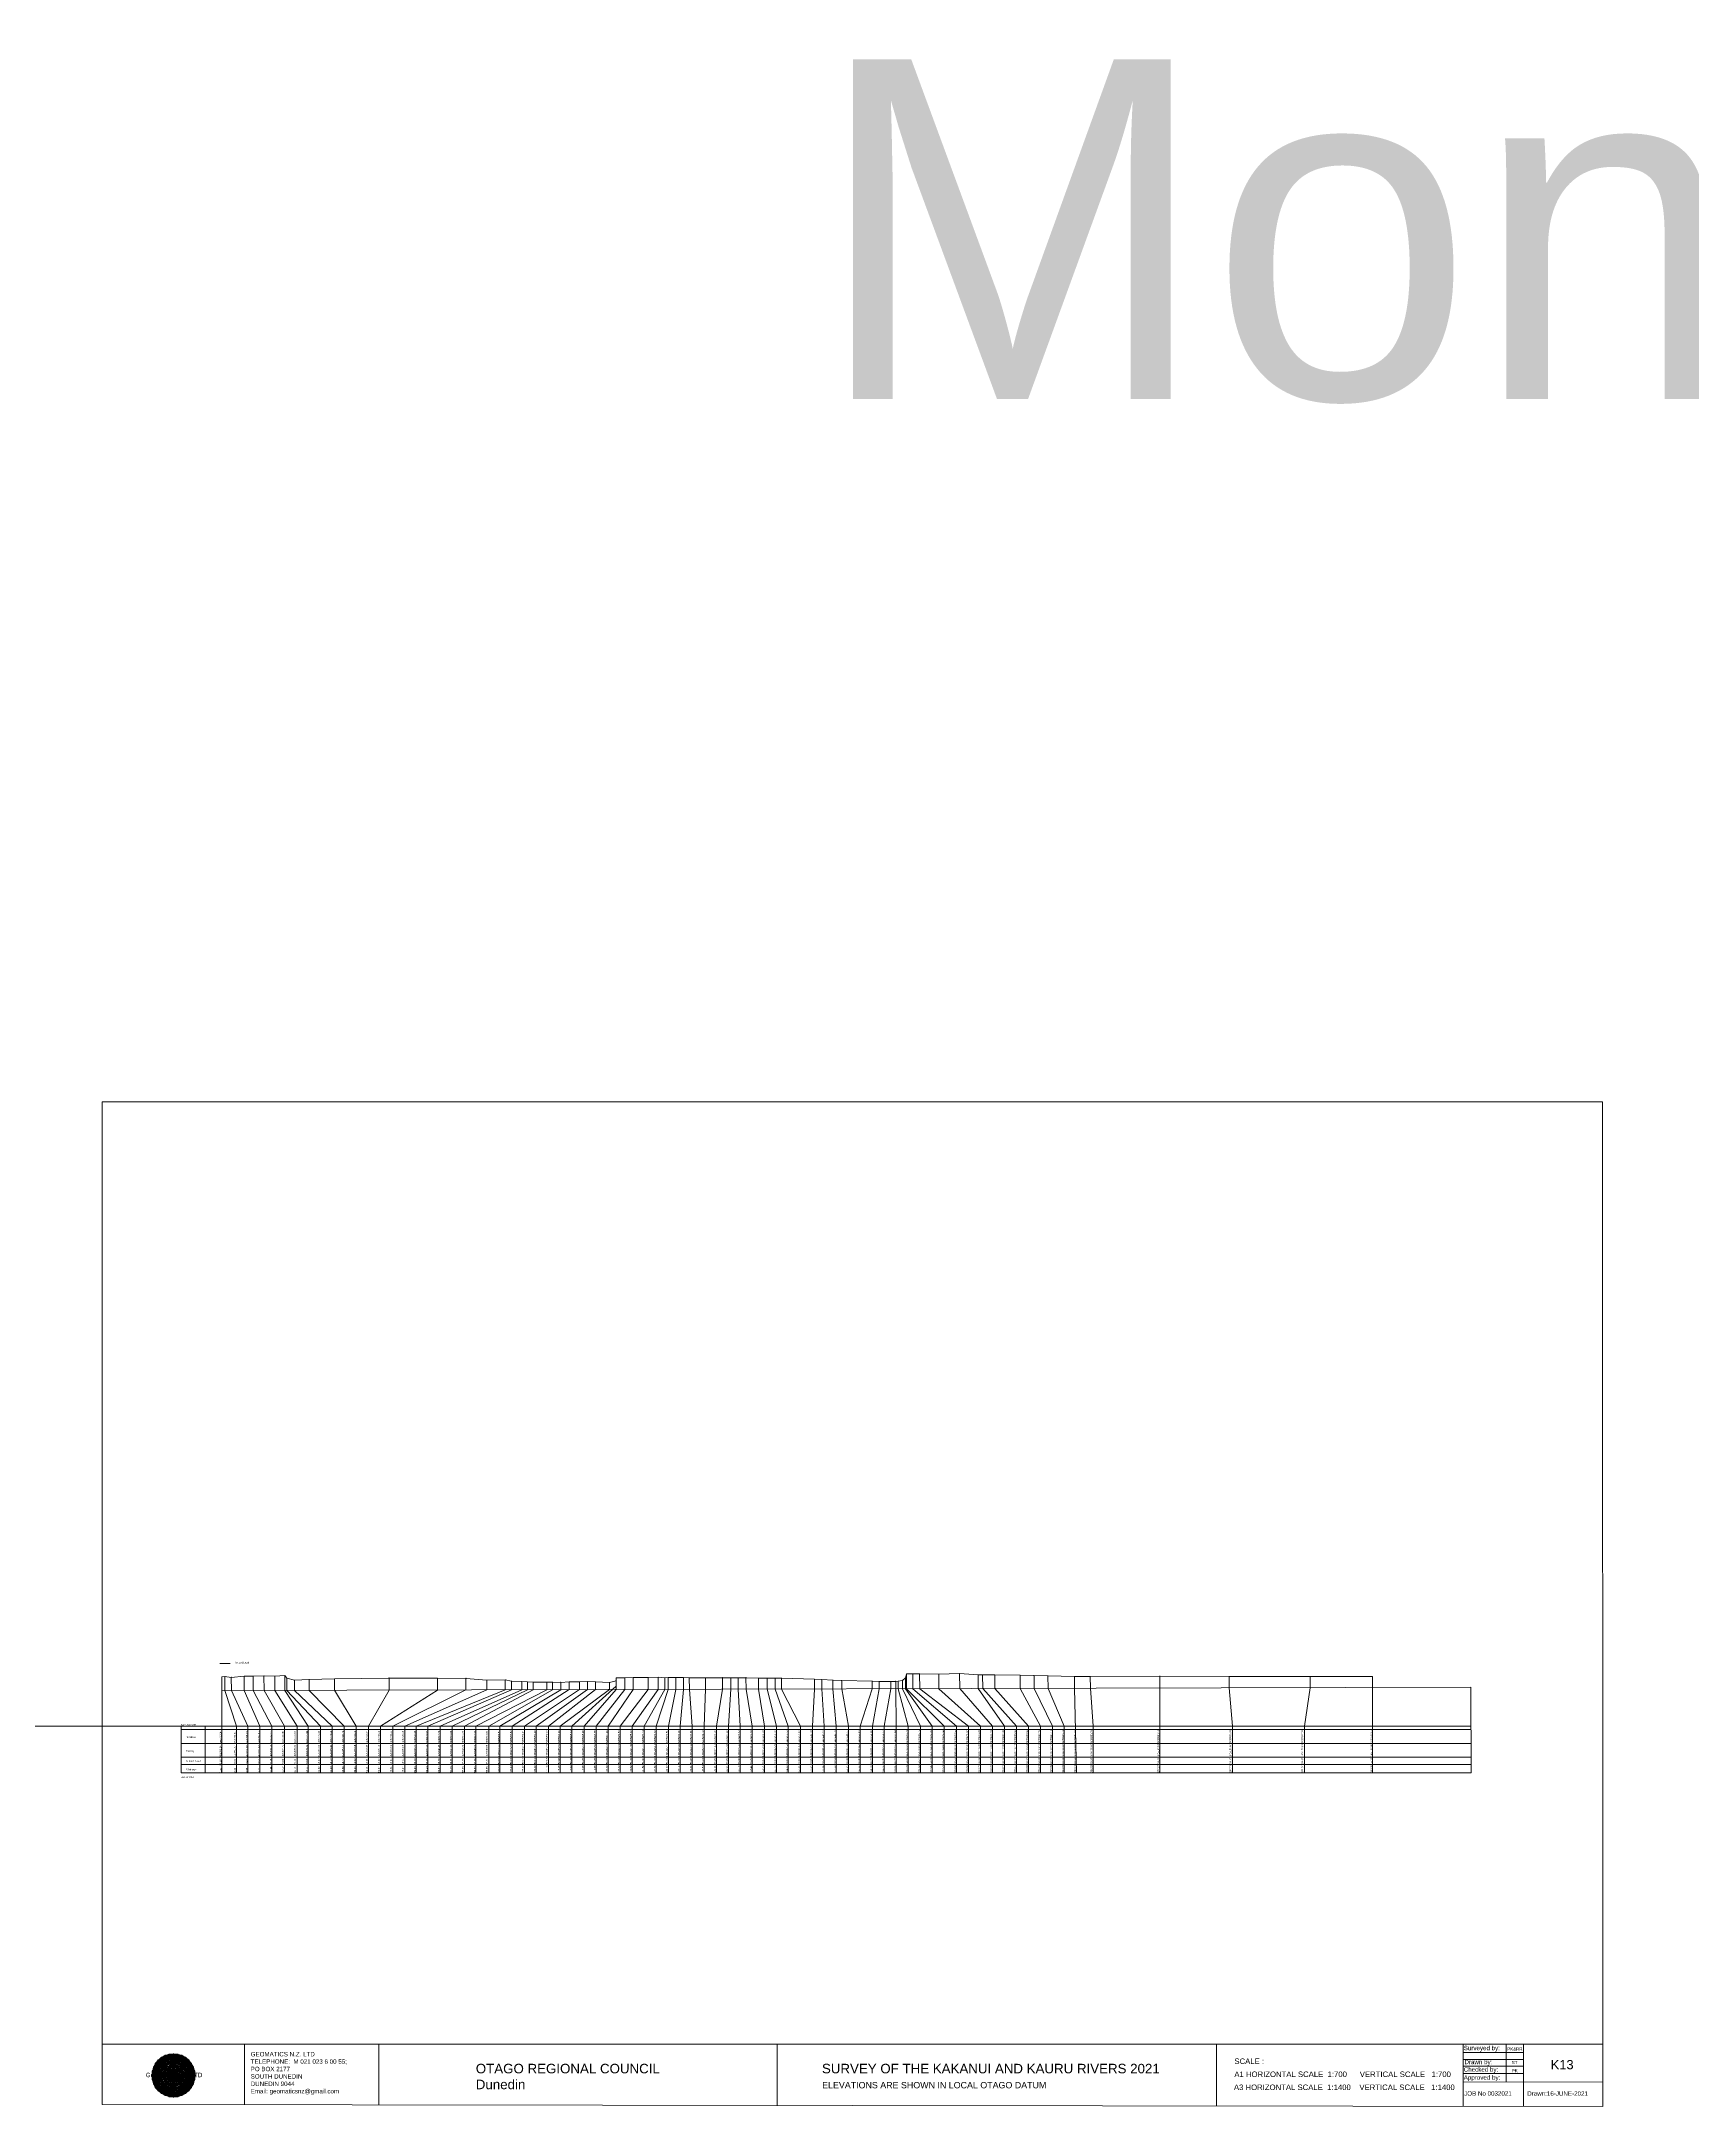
# Model space of a CAD drawing. Header units: millimetres. Extents: x -13804604 to 13046302109, y -19137686871 to 1424964600.
# Drawn here: x -3075475 to -2589401, y -66991 to 541027 of the extents above; entities that cross this region are included whole.
import ezdxf

# ---------------------------------------------------------------- set-up
doc = ezdxf.new("R2010")
doc.units = ezdxf.units.MM
doc.header["$PDMODE"] = 35
doc.header["$PDSIZE"] = 20
doc.layers.get('0').update_dxf_attribs({"lineweight": 0})
doc.layers.add('geo', color=7, linetype='Continuous', lineweight=0)
doc.styles.get("Standard").update_dxf_attribs({"font": 'arial.ttf'})

# ---------------------------------------------------------------- blocks, each defined once
blk = doc.blocks.new('Geomatics_Circle_SPT')
at = {"layer": 'geo', "color": 2, "linetype": 'Continuous', "lineweight": 0}
for p, q in [((0, 25.2), (-25.2, 0)), ((-24.7, 4.9), (-4.9, 24.7)), ((-24.7, -4.9), (4.9, 24.7)), ((-4.9, 24.7), (24.7, -4.9)), ((25.2, 0), (0, 25.2)), ((4.9, 24.7), (24.7, 4.9)), ((4.9, -24.7), (-24.7, 4.9)), ((-24.7, 0), (0, -24.7)), ((-9.7, 23.3), (-23.3, 9.6)), ((9.7, 23.3), (-23.3, -9.7)), ((-23.3, 9.7), (9.7, -23.3)), ((-21, 14), (-14, 21)), ((-21, -14), (14, 21)), ((14, -21), (-21, 14)), ((0, 0), (-17.8, 17.8)), ((0, 0), (-17.8, -17.8)), ((-14, 21), (21, -14)), ((21, 14), (-14, -21)), ((23.3, -9.7), (-9.7, 23.3)), ((-9.7, -23.3), (23.3, 9.7)), ((24.7, 4.9), (-4.9, -24.7)), ((0, 0), (17.8, 17.8)), ((0, 0), (17.8, -17.8)), ((0, -24.8), (25.2, 0)), ((23.3, 9.7), (9.7, 23.3)), ((14, 21), (21, 14)), ((17.8, 18.1), (17.8, 18.1)), ((-4.9, -24.7), (-24.7, -4.9)), ((-23.3, -9.7), (-9.7, -23.3)), ((-14, -21), (-21, -14)), ((-17.8, -17.8), (-17.8, -17.8)), ((24.7, -4.9), (4.9, -24.7)), ((9.7, -23.3), (23.3, -9.7)), ((21, -14), (14, -21)), ((18.1, -17.8), (18.1, -17.8)), ((4.9, -24.7), (4.9, -24.7))]:
    blk.add_line(p, q, dxfattribs=at)
at = {"layer": 'geo', "color": 1, "linetype": 'Continuous', "lineweight": 0}
for p, q in [((-4.9, 24.8), (-24.7, -4.9)), ((4.9, 24.7), (-24.7, 4.9)), ((-23.3, 9.7), (0, 25.2)), ((-23.3, -9.6), (0, 25.2)), ((4.9, 24.8), (-21, -14)), ((-4.9, 24.7), (-21, 14)), ((4.9, 24.7), (-14, 21)), ((-4.9, 24.7), (-14, -20.9)), ((-9.7, 23.3), (0, 25.2)), ((-9.7, -23.3), (0, 25.2)), ((0, 0), (-4.9, 24.7)), ((-4.9, 24.7), (-4.9, 24.7)), ((21, -14), (-4.9, 24.7)), ((24.8, 4.9), (-4.9, 24.7)), ((14, 21), (-4.9, 24.7)), ((-0.2, 25.1), (-0.2, 25.1)), ((0, 25.2), (9.7, -23.3)), ((0, 25.2), (23.3, -9.7)), ((0, 25.2), (23.3, 9.7)), ((0, 25.2), (9.7, 23.3)), ((0, 0), (4.9, 24.7)), ((21, 14), (4.9, 24.8)), ((14, -21), (4.9, 24.7)), ((24.7, -4.9), (4.9, 24.7)), ((4.9, 24.7), (4.9, 24.7)), ((-25.2, 0), (9.7, 23.3)), ((-25.2, 0), (-9.6, 23.3)), ((-25.2, 0), (23.3, 9.7)), ((-25.2, 0), (-23.3, 9.7)), ((-23.3, -9.7), (-25.2, 0)), ((-9.6, -23.3), (-25.2, 0)), ((9.7, -23.3), (-25.2, 0)), ((14, 21), (-24.7, -4.9)), ((-14, 21), (-24.7, 4.9)), ((21, 14), (-24.7, 4.9)), ((-21, 14), (-24.7, -4.9)), ((0, 0), (-24.7, 4.9)), ((-24.7, 4.9), (-21, -14)), ((-24.7, 4.9), (-4.9, -24.7)), ((-24.7, 4.9), (14, -21)), ((-24.7, 4.9), (-24.7, 4.9)), ((0, 0), (-24.7, -4.9)), ((-23.3, -9.6), (17.8, 17.8)), ((-23.3, 9.7), (-17.8, 17.9)), ((-23.3, -9.6), (-17.8, 17.9)), ((-23.3, 9.7), (17.8, 17.8)), ((-17.8, -17.8), (-23.3, 9.7)), ((0, -25.2), (-23.3, 9.7)), ((-23.3, 9.7), (17.8, -17.8)), ((-23.3, 9.7), (25.2, 0)), ((-23.3, 9.4), (-23.3, 9.4)), ((-23.3, -9.7), (25.2, 0)), ((14, 21), (-21, 14)), ((-14, 21), (-21, -14)), ((0, 0), (-21, 14)), ((-21, 14), (-14, -21)), ((-21, 14), (4.9, -24.7)), ((-21, 14), (-21, 14)), ((24.7, 4.9), (-21, 14)), ((0, 0), (-21, -14)), ((-17.9, 17.6), (-17.9, 17.6)), ((-17.8, 17.8), (9.7, 23.3)), ((-17.8, 17.8), (-9.6, 23.3)), ((-17.8, -17.8), (9.7, 23.3)), ((-17.8, -17.8), (-9.7, 23.3)), ((-9.7, -23.3), (-17.8, 17.8)), ((-17.8, 17.8), (9.7, -23.3)), ((-17.8, 17.8), (23.3, -9.6)), ((-17.8, 17.8), (23.3, 9.7)), ((-17.8, -17.8), (23.3, 9.7)), ((0, 0), (-14, 21)), ((-14, 21), (-4.9, -24.7)), ((-14, 21), (-14, 21)), ((24.7, -4.9), (-14, 21)), ((21, 14), (-14, 21)), ((-14, -21), (24.7, 4.9)), ((0, 0), (-14, -21)), ((-9.8, 23.1), (-9.8, 23.1)), ((-9.7, 23.3), (0, -25.2)), ((-9.6, 23.3), (17.8, -17.8)), ((-9.6, 23.3), (25.2, 0)), ((-9.6, 23.3), (17.8, 17.8)), ((-9.6, -23.3), (17.8, 17.9)), ((25.2, 0), (-9.6, -23.3)), ((-4.9, -24.7), (21, 14)), ((0, 0), (-4.9, -24.7)), ((0, -25.2), (9.7, 23.3)), ((0, 0), (14, 21)), ((0, 0), (21, 14)), ((23.3, 9.7), (0, -25.2)), ((0, 0), (24.8, 4.9)), ((0, 0), (4.9, -24.7)), ((0, 0), (14, -21)), ((0, 0), (21, -14)), ((0, 0), (24.8, -4.9)), ((4.9, -24.7), (14, 21)), ((4.9, -24.7), (24.7, 4.9)), ((9.4, 23.3), (9.4, 23.3)), ((9.7, 23.3), (17.8, -17.8)), ((9.7, 23.3), (25.2, 0)), ((9.7, 23.3), (17.8, 17.9)), ((17.8, 17.8), (9.7, -23.3)), ((25.2, 0), (9.7, -23.3)), ((21, -14), (14, 21)), ((24.7, 4.9), (14, 21)), ((14, 21), (14, 21)), ((14, -21), (21, 14)), ((17.6, 17.9), (17.6, 17.9)), ((17.8, 17.8), (23.3, -9.7)), ((17.8, 17.8), (23.3, 9.7)), ((23.3, 9.7), (17.8, -17.8)), ((24.7, -4.9), (21, 14)), ((21, 14), (21, 14)), ((21, -14), (24.7, 4.9)), ((23.1, 9.8), (23.1, 9.8)), ((23.3, 9.7), (25.2, 0)), ((25.2, 0), (23.3, -9.6)), ((24.7, 4.9), (24.7, 4.9)), ((25.1, 0.2), (25.1, 0.2)), ((-25.2, 0), (23.3, -9.7)), ((-25.1, -0.2), (-25.1, -0.2)), ((-24.7, -4.9), (-24.7, -4.9)), ((-24.7, -4.9), (-14, -21)), ((-24.7, -4.9), (4.9, -24.7)), ((-24.7, -4.9), (21, -14)), ((-17.8, -17.8), (-23.3, -9.7)), ((0, -25.2), (-23.3, -9.6)), ((17.8, -17.8), (-23.3, -9.6)), ((-23.1, -9.8), (-23.1, -9.8)), ((-21, -14), (24.7, -4.9)), ((-21, -14), (-21, -14)), ((-21, -14), (-4.9, -24.7)), ((-21, -14), (14, -21)), ((23.3, -9.7), (-17.8, -17.8)), ((-9.6, -23.3), (-17.8, -17.8)), ((9.7, -23.3), (-17.8, -17.8)), ((-17.6, -17.9), (-17.6, -17.9)), ((-14, -21), (21, -14)), ((-14, -21), (-14, -21)), ((-14, -21), (4.9, -24.7)), ((17.8, -17.8), (-9.7, -23.3)), ((0, -25.2), (-9.7, -23.3)), ((-9.4, -23.3), (-9.4, -23.3)), ((-4.9, -24.7), (24.7, -4.9)), ((-4.9, -24.7), (14, -21)), ((23.3, -9.6), (0, -25.2)), ((9.7, -23.3), (0, -25.2)), ((4.9, -24.7), (21, -14)), ((17.8, -17.8), (9.7, -23.3)), ((9.8, -23.1), (9.8, -23.1)), ((14, -21), (24.7, -4.9)), ((14, -21), (14, -21)), ((23.3, -9.6), (17.8, -17.8)), ((17.9, -17.6), (17.9, -17.6)), ((21, -14), (21, -14)), ((23.3, -9.4), (23.3, -9.4)), ((24.7, -4.9), (24.7, -4.9)), ((-4.9, -24.7), (-4.9, -24.7)), ((0.2, -25.1), (0.2, -25.1)), ((4.9, -24.7), (4.9, -24.7))]:
    blk.add_line(p, q, dxfattribs=at)
at = {"layer": 'geo', "color": 114, "linetype": 'Continuous', "lineweight": 0}
for p, q in [((-20.9, 14), (4.9, 24.7)), ((0, 25.2), (-17.8, 17.8)), ((-14, 21), (-4.9, 24.7)), ((-4.9, 24.7), (14, -21)), ((17.8, -17.8), (0, 25.2)), ((4.9, 24.7), (21, -14)), ((17.9, 17.8), (-25.2, 0)), ((-24.7, 4.9), (14, 21)), ((-24.7, -4.9), (21, 14)), ((-14, -21), (-24.7, 4.9)), ((9.7, 23.3), (-23.3, 9.7)), ((0, 0), (-23.3, 9.7)), ((-23.3, 9.7), (-9.7, -23.3)), ((0, 0), (-23.3, -9.7)), ((-4.9, -24.7), (-21, 14)), ((24.8, 4.9), (-20.9, -14)), ((-17.8, 17.8), (0, -25.2)), ((4.9, -24.7), (-14, 21)), ((0, 0), (-9.7, 23.3)), ((0, 0), (-9.7, -23.3)), ((0, 0), (9.7, 23.3)), ((0, 0), (23.3, 9.7)), ((0, 0), (9.7, -23.3)), ((0, 0), (23.3, -9.7)), ((23.3, -9.7), (9.7, 23.3)), ((14, 21), (24.7, -4.9)), ((25.2, 0), (17.8, 17.8)), ((21, 14), (24.7, 4.9)), ((-25.2, 0), (-17.8, -17.8)), ((-21, -14), (-24.7, -4.9)), ((-17.8, -17.8), (25.2, 0)), ((24.8, -4.9), (-14, -21)), ((-9.6, -23.3), (23.3, -9.7)), ((21, -14), (-4.9, -24.8)), ((0, -25.2), (17.9, -17.8)), ((14, -21), (4.9, -24.8))]:
    blk.add_line(p, q, dxfattribs=at)
at = {"layer": 'geo', "color": 250, "linetype": 'Continuous', "lineweight": 0}
for p, q in [((-4.9, 24.7), (4.9, 24.7)), ((-4.9, 24.7), (-4.9, -24.7)), ((0, 0), (0, 25.2)), ((4.9, 24.7), (4.9, -24.7)), ((0, 0), (-25.2, 0)), ((24.7, 4.9), (-24.7, 4.9)), ((-24.7, 4.9), (-24.7, -4.9)), ((-23.3, 9.7), (23.3, 9.7)), ((-23.3, 9.7), (-23.3, 9.7)), ((-23.3, -9.7), (-23.3, 9.7)), ((21, 14), (-21, 14)), ((-21, 14), (-21, -14)), ((-17.8, 17.8), (17.8, 17.8)), ((-17.8, -17.8), (-17.8, 17.8)), ((-14, 21), (-14, 21)), ((14, 21), (-14, 21)), ((-14, 20.9), (-14, -21)), ((-9.7, 23.3), (9.7, 23.3)), ((-9.7, -23.3), (-9.7, 23.3)), ((0, 0), (0, -25.2)), ((0, 0), (25.2, 0)), ((9.7, -23.3), (9.7, 23.3)), ((14, 21), (14, -21)), ((17.8, -17.8), (17.8, 17.8)), ((21, 14), (21, 14)), ((21, -14), (21, 14)), ((23.3, 9.7), (23.3, -9.7)), ((24.7, 4.9), (24.7, 4.9)), ((24.7, -4.9), (24.7, 4.9)), ((-24.7, -4.9), (24.7, -4.9)), ((23.3, -9.7), (-23.3, -9.7)), ((-21, -14), (21, -14)), ((17.8, -17.8), (-17.8, -17.8)), ((-14, -21), (14, -21)), ((9.7, -23.3), (-9.7, -23.3)), ((-4.9, -24.7), (4.9, -24.7))]:
    blk.add_line(p, q, dxfattribs=at)
blk = doc.blocks.new('GeomaticsNZ TITLE BLOCK')
at = {"color": 7, "linetype": 'Continuous', "lineweight": 0}
for p, q in [((0, 94.9), (0, 1579.2)), ((0, 1579.2), (2363.4, 1579.2)), ((2363.4, 1579.2), (2364, 94.9)), ((2364, 94.9), (0, 94.9)), ((0, 94.9), (0, 0)), ((15.9, 94.9), (2364, 94.9)), ((224.3, 95.2), (224.3, -0.3)), ((2364, 94.9), (382.6, 94.9)), ((435.8, 95.2), (435.8, -0.7)), ((1063.4, 94.9), (1063.4, -2.4)), ((1755.4, 94.9), (1755.4, -2.6)), ((2143.9, 94.9), (2143.7, -3)), ((2143.9, 81.9), (2238.6, 81.7)), ((2143.9, 71), (2238.6, 71)), ((2211.5, 94.9), (2211.5, 36.1)), ((2238.6, 94.8), (2238.6, -3.2)), ((2364, -3.5), (2364, 94.9)), ((2143.6, 60.4), (2238.6, 60.4)), ((2143.8, 48.6), (2238.6, 48.6)), ((2143.8, 35.4), (2364, 35.3)), ((0, 0), (2364, -3.5))]:
    blk.add_line(p, q, dxfattribs=at)
at = {"color": 7, "linetype": 'Continuous', "lineweight": 0, "xscale": 1.36, "yscale": 1.36, "zscale": 1.36}
blk.add_blockref('Geomatics_Circle_SPT', (112.4, 45.7), dxfattribs=at)
at = {"color": 7, "linetype": 'Continuous', "lineweight": 0}
for s, p in [('PK&RR', (2213.2, 84.8)), ('ST', (2220.3, 63.6)), ('PK', (2220.4, 50.6))]:
    blk.add_text(s, height=5, dxfattribs=at).set_placement(p)
at = {"color": 7, "linetype": 'Continuous', "lineweight": 0, "attachment_point": 1}
for s, width, heights, insert, char_height in [('{\\C256;GEOMATICS N.Z. LTD                   \\PTELEPHONE:  M 021 023 6 00 55;\\PPO BOX 2177\\PSOUTH DUNEDIN\\PDUNEDIN 9044\\PEmail: geomaticsnz@gmail.com}', 3535.727, [94.7], (234, 82.7), 7), ('{\\C256;Surveyed by:}', 3535.727, [0], (2144.7, 92.4), 7), ('{\\C256;Drawn by:}', 3535.727, [0], (2145.8, 70.4), 7), ('{\\C256;Geomatics N.Z. LTD                   }', 125.079, [15.8], (68.8, 49.9), 7), ('{\\C256;OTAGO REGIONAL COUNCIL\\PDunedin}', 3535.727, [0], (588.6, 64), 15), ('{\\C256;SURVEY OF THE KAKANUI AND KAURU RIVERS 2021}', 3535.727, [0], (1133.8, 64), 15), ('{\\C256;ELEVATIONS ARE SHOWN IN LOCAL OTAGO DATUM}', 3535.727, [0], (1134.1, 35.4), 10), ('{\\C256;Approved by:}', 3535.727, [0], (2144.7, 45.9), 7), ('{\\C256;Checked by:}', 3535.727, [0], (2144.7, 58.6), 7), ('{\\C256;JOB No 0032021}', 3535.727, [0], (2145.3, 20.8), 7), ('{\\C256;Drawn:16-JUNE-2021}', 3535.727, [0], (2244.7, 20.7), 7)]:
    blk.add_mtext_dynamic_manual_height_columns(s, width=width, gutter_width=159, heights=heights, dxfattribs=dict(at, insert=insert, char_height=char_height))

msp = doc.modelspace()

# ---------------------------------------------------------------- linework, layer by layer
at = {"color": 1, "linetype": 'Continuous', "lineweight": 0}
msp.add_line((-3022913.771, 63495.095), (-3019841.599, 63495.095), dxfattribs=at)
at = {"color": 7, "linetype": 'Continuous', "lineweight": 0}
for p, q in [((-3022332.111, 59575), (-3022332.111, 31248.305)), ((-3022332.111, 55505.696), (-2654695.979, 56484.428)), ((-3021424.061, 59605), (-3021417.068, 55508.132)), ((-3021417.068, 55508.132), (-3017993.189, 45000)), ((-3019544.651, 59395), (-3019538.025, 55513.134)), ((-3019538.025, 55513.134), (-3014728.324, 45000)), ((-3015761.089, 59715), (-3015753.934, 55523.208)), ((-3015753.934, 55523.208), (-3011141.258, 45000)), ((-3013089.176, 59776), (-3013081.929, 55530.322)), ((-3013081.929, 55530.322), (-3007583.572, 45000)), ((-3009935.512, 59826), (-3009928.194, 55538.718)), ((-3009928.194, 55538.718), (-3003849.478, 45000)), ((-3006738.965, 59716), (-3006731.85, 55547.227)), ((-3006731.85, 55547.227), (-3000174.208, 45000)), ((-3003760.874, 59956), (-3003753.362, 55555.157)), ((-3003753.362, 55555.157), (-2996960.238, 45000)), ((-3003208.774, 59156), (-3003202.63, 55556.623)), ((-3003202.63, 55556.623), (-2993285.488, 45000)), ((-3000990.872, 58576), (-3000985.728, 55562.525)), ((-3000985.728, 55562.525), (-2989839.578, 45000)), ((-2996676.146, 58756), (-2996670.715, 55574.012)), ((-2989184.72, 58977), (-2989178.946, 55593.957)), ((-2989178.946, 55593.957), (-2982817.198, 45000)), ((-2973120.745, 55636.708), (-2979136.338, 45000)), ((-2958853.586, 55674.69), (-2975638.191, 45000)), ((-2973126.839, 59207), (-2973120.745, 55636.708)), ((-2950484.553, 55696.971), (-2971983.439, 45000)), ((-2944361.812, 55713.271), (-2968511.4, 45000)), ((-2938900.082, 55727.811), (-2965141.626, 45000)), ((-2937041.797, 55732.758), (-2961674.614, 45000)), ((-2958859.463, 59118), (-2958853.586, 55674.69)), ((-2934009.045, 55740.832), (-2958106.809, 45000)), ((-2932335.692, 55745.287), (-2954514.37, 45000)), ((-2950490.376, 59108), (-2950484.553, 55696.971)), ((-2926713.54, 55760.255), (-2947597.938, 45000)), ((-2944366.755, 58609), (-2944361.812, 55713.271)), ((-2924968.138, 55764.901), (-2943756.704, 45000)), ((-2922589.178, 55771.235), (-2940473.812, 45000)), ((-2938905.137, 58689), (-2938900.082, 55727.811)), ((-2937046.144, 58279), (-2937041.797, 55732.758)), ((-2920093.823, 55777.878), (-2936879.488, 45000)), ((-2934013.241, 58199), (-2934009.045, 55740.832)), ((-2917050.923, 55785.979), (-2933284.666, 45000)), ((-2932339.727, 58109), (-2932335.692, 55745.287)), ((-2930684.709, 57979), (-2930680.904, 55749.693)), ((-2914746.114, 55792.115), (-2929810.308, 45000)), ((-2926717.329, 57980), (-2926713.54, 55760.255)), ((-2912344.073, 55798.509), (-2926225.929, 45000)), ((-2924971.851, 57940), (-2924968.138, 55764.901)), ((-2908277.511, 55809.336), (-2922738.875, 45000)), ((-2922592.846, 57920), (-2922589.178, 55771.235)), ((-2920097.684, 58040), (-2920093.823, 55777.878)), ((-2917054.907, 58120), (-2917050.923, 55785.979)), ((-2906274.556, 55814.668), (-2915663.65, 45000)), ((-2914750.173, 58170), (-2914746.114, 55792.115)), ((-2912348.053, 58130), (-2912344.073, 55798.509)), ((-2903680.261, 55821.574), (-2912125.962, 45000)), ((-2908654.66, 45000), (-2901229.403, 55828.099)), ((-2908281.011, 57860), (-2908277.511, 55809.336)), ((-2906309.908, 58421), (-2906306.986, 56709.025)), ((-2906280.421, 59251), (-2906274.556, 55814.668)), ((-2905088.263, 45000), (-2896806.037, 55839.875)), ((-2903686.114, 59251), (-2903680.261, 55821.574)), ((-2901540.934, 45000), (-2893911.849, 55847.58)), ((-2901235.382, 59331), (-2901229.403, 55828.099)), ((-2898041.01, 45000), (-2891936.335, 55852.84)), ((-2896812.013, 59341), (-2896806.037, 55839.875)), ((-2894475.719, 45000), (-2890930.738, 55855.517)), ((-2893917.931, 59411), (-2893911.849, 55847.58)), ((-2891942.221, 59301), (-2891936.335, 55852.84)), ((-2890936.67, 59331), (-2890930.738, 55855.517)), ((-2890871.016, 45000), (-2888702.348, 55861.449)), ((-2888708.287, 59341), (-2888702.348, 55861.449)), ((-2887390.636, 45000), (-2886432.784, 55867.491)), ((-2886438.662, 59311), (-2886432.784, 55867.491)), ((-2884737.785, 59262), (-2884731.998, 55872.019)), ((-2883863.91, 45000), (-2884731.998, 55872.019)), ((-2879991.492, 59242), (-2879985.761, 55884.655)), ((-2876738.658, 45000), (-2874926.871, 55898.123)), ((-2874932.664, 59292), (-2874926.871, 55898.123)), ((-2873205.476, 45000), (-2872535.918, 55904.488)), ((-2872541.7, 59292), (-2872535.918, 55904.488)), ((-2870388.399, 59302), (-2870382.61, 55910.221)), ((-2869786.173, 45000), (-2870382.61, 55910.221)), ((-2868057.311, 59292), (-2868051.549, 55916.426)), ((-2866262.633, 45000), (-2868051.549, 55916.426)), ((-2864384.972, 59142), (-2864379.483, 55926.202)), ((-2862655.699, 45000), (-2864379.483, 55926.202)), ((-2861809.446, 59133), (-2861803.984, 55933.059)), ((-2859101.934, 45000), (-2861803.984, 55933.059)), ((-2859468.13, 59133), (-2859462.678, 55939.292)), ((-2855608.554, 45000), (-2859462.678, 55939.292)), ((-2857632.715, 59193), (-2857627.169, 55944.178)), ((-2851970.269, 45000), (-2857627.169, 55944.178)), ((-2848525.182, 45000), (-2847879.8, 55970.128)), ((-2847884.721, 58853), (-2847879.8, 55970.128)), ((-2845730.48, 58733), (-2845725.774, 55975.863)), ((-2842459.461, 58534), (-2842455.11, 55984.57)), ((-2841474.939, 45000), (-2842455.11, 55984.57)), ((-2839880.268, 58434), (-2839876.099, 55991.436)), ((-2837904.144, 45000), (-2839876.099, 55991.436)), ((-2834432.755, 45000), (-2830874.481, 56015.4)), ((-2830878.387, 58304), (-2830874.481, 56015.4)), ((-2830849.329, 45000), (-2828827.524, 56020.85)), ((-2828831.285, 58224), (-2828827.524, 56020.85)), ((-2827392.392, 45000), (-2825374.965, 56030.041)), ((-2825378.676, 58204), (-2825374.965, 56030.041)), ((-2823987.883, 58224), (-2823984.144, 56033.744)), ((-2823808.966, 45000), (-2823984.144, 56033.744)), ((-2823239.808, 58284), (-2823235.971, 56035.736)), ((-2820288.784, 45000), (-2823235.971, 56035.736)), ((-2821944.479, 58474), (-2821940.323, 56039.185)), ((-2821940.323, 56039.185), (-2816705.358, 45000)), ((-2821086.405, 59215), (-2821080.988, 56041.473)), ((-2821080.988, 56041.473), (-2813228.097, 45000)), ((-2820837.107, 60425), (-2820829.625, 56042.142)), ((-2820829.625, 56042.142), (-2809696.237, 45000)), ((-2818918.219, 60435), (-2818910.73, 56047.251)), ((-2816940.524, 60415), (-2816933.077, 56052.515)), ((-2816933.077, 56052.515), (-2802567.431, 45000)), ((-2811266.446, 60375), (-2811259.094, 56067.621)), ((-2811259.094, 56067.621), (-2799068.136, 45000)), ((-2805163.911, 60495), (-2805156.381, 56083.868)), ((-2805156.381, 56083.868), (-2795516.17, 45000)), ((-2799762.388, 60156), (-2799755.462, 56098.246)), ((-2799755.462, 56098.246), (-2791973.433, 45000)), ((-2798397.459, 60166), (-2798390.522, 56101.88)), ((-2798390.522, 56101.88), (-2788388.252, 45000)), ((-2794853.681, 60116), (-2794846.846, 56111.314)), ((-2794846.846, 56111.314), (-2784909.15, 45000)), ((-2787357.889, 60046), (-2787351.207, 56131.269)), ((-2787351.207, 56131.269), (-2781345.18, 45000)), ((-2783279.197, 59906), (-2783272.773, 56142.127)), ((-2783272.773, 56142.127), (-2777847.488, 45000)), ((-2779162.837, 59846), (-2779156.534, 56153.085)), ((-2779156.534, 56153.085), (-2774374.886, 45000)), ((-2771403.324, 59657), (-2771397.379, 56173.742)), ((-2771397.379, 56173.742), (-2770774.167, 31248.305)), ((-2766703.23, 59647), (-2766697.323, 56186.255)), ((-2765897.304, 45000), (-2766697.323, 56186.255)), ((-2746259.193, 59798), (-2746253.121, 56240.682)), ((-2746253.121, 56240.682), (-2746253.121, 31248.305)), ((-2725804.308, 59669), (-2725798.549, 56295.137)), ((-2724844.13, 45000), (-2725798.549, 56295.137)), ((-2703647.424, 45000), (-2701989.645, 56358.521)), ((-2701995.297, 59670), (-2701989.645, 56358.521)), ((-2683618.19, 59611), (-2683612.722, 56407.445)), ((-2683612.722, 56407.445), (-2683612.722, 31248.305)), ((-2654695.979, 56484.428), (-2654631.268, 31248.305)), ((-3880525.565, 45000), (-2654666.53, 45000)), ((-3034301.46, 45000), (-3034301.46, 31248.305)), ((-3034301.46, 44076.552), (-2654664.162, 44076.552)), ((-3027288.311, 45000), (-3027288.311, 31248.305)), ((-3017993.189, 31248.305), (-3017993.189, 45000)), ((-3014728.324, 31248.305), (-3014728.324, 45000)), ((-3011141.258, 31248.305), (-3011141.258, 45000)), ((-3007583.572, 31248.305), (-3007583.572, 45000)), ((-3003849.478, 31248.305), (-3003849.478, 45000)), ((-3000174.208, 31248.305), (-3000174.208, 45000)), ((-2996960.238, 31248.305), (-2996960.238, 45000)), ((-2993285.488, 31248.305), (-2993285.488, 45000)), ((-2989839.578, 31248.305), (-2989839.578, 45000)), ((-2982817.198, 31248.305), (-2982817.198, 45000)), ((-2979136.338, 31248.305), (-2979136.338, 45000)), ((-2975638.191, 31248.305), (-2975638.191, 45000)), ((-2971983.439, 31248.305), (-2971983.439, 45000)), ((-2968511.4, 31248.305), (-2968511.4, 45000)), ((-2965141.626, 31248.305), (-2965141.626, 45000)), ((-2961674.614, 31248.305), (-2961674.614, 45000)), ((-2958106.809, 31248.305), (-2958106.809, 45000)), ((-2954514.37, 31248.305), (-2954514.37, 45000)), ((-2947597.938, 31248.305), (-2947597.938, 45000)), ((-2943756.704, 31248.305), (-2943756.704, 45000)), ((-2940473.812, 31248.305), (-2940473.812, 45000)), ((-2936879.488, 31248.305), (-2936879.488, 45000)), ((-2933284.666, 31248.305), (-2933284.666, 45000)), ((-2929810.308, 31248.305), (-2929810.308, 45000)), ((-2926225.929, 31248.305), (-2926225.929, 45000)), ((-2922738.875, 31248.305), (-2922738.875, 45000)), ((-2919280.226, 31248.305), (-2919280.226, 45000)), ((-2915663.65, 31248.305), (-2915663.65, 45000)), ((-2912125.962, 31248.305), (-2912125.962, 45000)), ((-2908654.66, 31248.305), (-2908654.66, 45000)), ((-2905088.263, 31248.305), (-2905088.263, 45000)), ((-2901540.934, 31248.305), (-2901540.934, 45000)), ((-2898041.01, 31248.305), (-2898041.01, 45000)), ((-2894475.719, 31248.305), (-2894475.719, 45000)), ((-2890871.016, 31248.305), (-2890871.016, 45000)), ((-2887390.636, 31248.305), (-2887390.636, 45000)), ((-2883863.91, 31248.305), (-2883863.91, 45000)), ((-2880353.219, 31248.305), (-2880353.219, 45000)), ((-2876738.658, 31248.305), (-2876738.658, 45000)), ((-2873205.476, 31248.305), (-2873205.476, 45000)), ((-2869786.173, 31248.305), (-2869786.173, 45000)), ((-2866262.633, 31248.305), (-2866262.633, 45000)), ((-2862655.699, 31248.305), (-2862655.699, 45000)), ((-2859101.934, 31248.305), (-2859101.934, 45000)), ((-2855608.554, 31248.305), (-2855608.554, 45000)), ((-2851970.269, 31248.305), (-2851970.269, 45000)), ((-2848525.182, 31248.305), (-2848525.182, 45000)), ((-2845013.429, 31248.305), (-2845013.429, 45000)), ((-2841474.939, 31248.305), (-2841474.939, 45000)), ((-2837904.144, 31248.305), (-2837904.144, 45000)), ((-2834432.755, 31248.305), (-2834432.755, 45000)), ((-2830849.329, 31248.305), (-2830849.329, 45000)), ((-2827392.392, 31248.305), (-2827392.392, 45000)), ((-2823808.966, 31248.305), (-2823808.966, 45000)), ((-2820288.784, 31248.305), (-2820288.784, 45000)), ((-2820288.784, 45000), (-2820288.784, 45000)), ((-2816705.358, 31248.305), (-2816705.358, 45000)), ((-2813228.097, 31248.305), (-2813228.097, 45000)), ((-2809696.237, 31248.305), (-2809696.237, 45000)), ((-2806066.727, 31248.305), (-2806066.727, 45000)), ((-2802567.431, 31248.305), (-2802567.431, 45000)), ((-2799068.136, 31248.305), (-2799068.136, 45000)), ((-2795516.17, 31248.305), (-2795516.17, 45000)), ((-2791973.433, 31248.305), (-2791973.433, 45000)), ((-2788388.252, 31248.305), (-2788388.252, 45000)), ((-2784909.15, 31248.305), (-2784909.15, 45000)), ((-2781345.18, 31248.305), (-2781345.18, 45000)), ((-2777847.488, 31248.305), (-2777847.488, 45000)), ((-2774374.886, 31248.305), (-2774374.886, 45000)), ((-2765897.304, 31248.305), (-2765897.304, 45000)), ((-2724844.13, 31248.305), (-2724844.13, 45173.66)), ((-2703647.424, 31248.305), (-2703647.424, 45173.66)), ((-3034301.46, 39973.87), (-2654653.642, 39973.87)), ((-3034301.46, 35906.671), (-2654643.213, 35906.671)), ((-3034301.46, 33759.229), (-2654637.706, 33759.229)), ((-3034301.46, 31248.305), (-2654631.268, 31248.305)), ((-3031120.296, 29878.784), (-3031120.296, 29878.784))]:
    msp.add_line(p, q, dxfattribs=at)
at = {"color": 1}
msp.add_lwpolyline([(-3022332.111, 59575), (-3021424.061, 59605), (-3019544.651, 59395), (-3015761.089, 59715), (-3013089.176, 59776), (-3009935.512, 59826), (-3006738.965, 59716), (-3003760.874, 59956), (-3003208.774, 59156), (-3000990.872, 58576), (-2996676.146, 58756), (-2989184.72, 58977), (-2973126.839, 59207), (-2958859.463, 59118), (-2950490.376, 59108), (-2944366.755, 58609), (-2938905.137, 58689), (-2937046.144, 58279), (-2934013.241, 58199), (-2932339.727, 58109), (-2930684.709, 57979), (-2926717.329, 57980), (-2924971.851, 57940), (-2922592.846, 57920), (-2920097.684, 58040), (-2917054.907, 58120), (-2914750.173, 58170), (-2912348.053, 58130), (-2908281.011, 57860), (-2906309.908, 58421), (-2906280.421, 59251), (-2903686.114, 59251), (-2901235.382, 59331), (-2896812.013, 59341), (-2893917.931, 59411), (-2891942.221, 59301), (-2890936.67, 59331), (-2888708.287, 59341), (-2886438.662, 59311), (-2884737.785, 59262), (-2879991.492, 59242), (-2874932.664, 59292), (-2872541.7, 59292), (-2870388.399, 59302), (-2868057.311, 59292), (-2864384.972, 59142), (-2861809.446, 59133), (-2859468.13, 59133), (-2857632.715, 59193), (-2847884.721, 58853), (-2845730.48, 58733), (-2842459.461, 58534), (-2839880.268, 58434), (-2830878.387, 58304), (-2828831.285, 58224), (-2825378.676, 58204), (-2823987.883, 58224), (-2823239.808, 58284), (-2821944.479, 58474), (-2821086.405, 59215), (-2820837.107, 60425), (-2818918.219, 60435), (-2816940.524, 60415), (-2811266.446, 60375), (-2805163.911, 60495), (-2799762.388, 60156), (-2798397.459, 60166), (-2794853.681, 60116), (-2787357.889, 60046), (-2783279.197, 59906), (-2779162.837, 59846), (-2771403.324, 59657), (-2766703.23, 59647), (-2746259.193, 59798), (-2725804.308, 59669), (-2701995.297, 59670), (-2683618.19, 59611)], dxfattribs=at)
at = {"color": 7, "linetype": 'Continuous', "lineweight": 0}
for points in [[(-2986343.229, 31248.305), (-2986343.229, 45000), (-2996670.715, 55574.012)], [(-2930680.904, 55749.693), (-2950913.589, 45000), (-2950913.589, 31248.305)], [(-2906307.163, 56812.628), (-2919280.226, 45000)], [(-2879985.761, 55884.655), (-2880353.219, 45000)], [(-2845725.774, 55975.863), (-2845013.429, 45000)], [(-2818910.73, 56047.251), (-2806066.727, 45000)]]:
    msp.add_lwpolyline(points, dxfattribs=at)
at = {"linetype": 'Continuous', "lineweight": 0}
for p in [(-3022332.111, 59575), (-3021424.061, 59605), (-3019544.651, 59395), (-3015761.089, 59715), (-3013089.176, 59776), (-3009935.512, 59826), (-3006738.965, 59716), (-3003760.874, 59956), (-3003208.774, 59156), (-3000990.872, 58576), (-2996676.146, 58756), (-2989184.72, 58977), (-2973126.839, 59207), (-2958859.463, 59118), (-2950490.376, 59108), (-2944366.755, 58609), (-2938905.137, 58689), (-2937046.144, 58279), (-2934013.241, 58199), (-2932339.727, 58109), (-2930684.709, 57979), (-2926717.329, 57980), (-2924971.851, 57940), (-2922592.846, 57920), (-2920097.684, 58040), (-2917054.907, 58120), (-2914750.173, 58170), (-2912348.053, 58130), (-2908281.011, 57860), (-2906309.908, 58421), (-2906280.421, 59251), (-2903686.114, 59251), (-2901235.382, 59331), (-2896812.013, 59341), (-2893917.931, 59411), (-2891942.221, 59301), (-2890936.67, 59331), (-2888708.287, 59341), (-2886438.662, 59311), (-2884737.785, 59262), (-2879991.492, 59242), (-2874932.664, 59292), (-2872541.7, 59292), (-2870388.399, 59302), (-2868057.311, 59292), (-2864384.972, 59142), (-2861809.446, 59133), (-2859468.13, 59133), (-2857632.715, 59193), (-2847884.721, 58853), (-2845730.48, 58733), (-2842459.461, 58534), (-2839880.268, 58434), (-2830878.387, 58304), (-2828831.285, 58224), (-2825378.676, 58204), (-2823987.883, 58224), (-2823239.808, 58284), (-2821944.479, 58474), (-2821086.405, 59215), (-2820837.107, 60425), (-2818918.219, 60435), (-2816940.524, 60415), (-2811266.446, 60375), (-2805163.911, 60495), (-2799762.388, 60156), (-2798397.459, 60166), (-2794853.681, 60116), (-2787357.889, 60046), (-2783279.197, 59906), (-2779162.837, 59846), (-2771403.324, 59657), (-2766703.23, 59647), (-2746259.193, 59798), (-2725804.308, 59669), (-2701995.297, 59670), (-2683618.19, 59611), (-3034301.46, 45000)]:
    msp.add_point(p, dxfattribs=at)

# ---------------------------------------------------------------- block references
at = {"color": 7, "linetype": 'Continuous', "lineweight": 0, "xscale": 186.8759599228005, "yscale": 186.8759599228005, "zscale": 186.8759599228005}
msp.add_blockref('GeomaticsNZ TITLE BLOCK', (-3057582.248, -66328.498), dxfattribs=at)

# ---------------------------------------------------------------- texts
at = {"color": 5, "linetype": 'Continuous', "lineweight": 0}
msp.add_text('Monday, 12 July 2021 1:11:13 PM', height=100000, dxfattribs=at).set_placement((-2847982.415, 435704.397))
at = {"color": 7, "linetype": 'Continuous', "lineweight": 0}
for s, height, p in [('Ground Level', 500, (-3018482.826, 63472.891)), ('DATUM 45.00', 500, (-3034372.207, 45146.766)), ('Easting', 500, (-3032848.005, 37481.59)), ('Northing', 500, (-3032775.201, 41560.657)), ('Ground Level', 500, (-3032829.929, 34533.521)), ('Chainage', 500, (-3032827.542, 32077.102)), ('Section K13', 500, (-3034372.218, 29797.682)), ('SCALE :  ', 1629.1211, (-2724294.831, -54431.391)), ('K13', 2715.2018, (-2631199.925, -55973.519)), ('A3 HORIZONTAL SCALE  1:1400    VERTICAL SCALE   1:1400 ', 1629.12108, (-2724433.768, -62099.261)), ('A1 HORIZONTAL SCALE  1:700      VERTICAL SCALE   1:700 ', 1629.12108, (-2724311.497, -58265.326))]:
    msp.add_text(s, height=height, dxfattribs=at).set_placement(p)
for s, p in [('1.20    59.58  1425991.14  5005791.04', (-3022499.989, 31345.908)), ('2.11    59.61  1425991.97  5005790.64', (-3018296.027, 31401.502)), ('3.99    59.40  1425993.38  5005789.38', (-3014761.99, 31392.634)), ('7.77    59.72  1425995.33  5005785.95', (-3011227.611, 31388.882)), ('10.44   59.78  1425996.58  5005783.52', (-3007693.233, 31345.908)), ('13.60   59.83  1425997.75  5005780.48', (-3004158.854, 31345.908)), ('16.79   59.72  1425999.83  5005778.03', (-3000624.476, 31345.908)), ('19.77   59.96  1426001.32  5005775.44', (-2997090.097, 31345.908)), ('20.32   59.16  1426001.80  5005775.10', (-2993555.719, 31401.502)), ('22.54   58.58  1426003.42  5005773.53', (-2990021.34, 31401.502)), ('26.86   58.76  1426005.52  5005769.73', (-2986486.962, 31401.502)), ('34.35   58.98  1426009.58  5005763.43', (-2982952.583, 31392.634)), ('50.41   59.21  1426018.49  5005750.07', (-2979418.205, 31392.975)), ('64.67   59.12  1426026.73  5005738.42', (-2975884.168, 31395.704)), ('73.04   59.11  1426031.51  5005731.55', (-2972349.789, 31388.882)), ('79.17   58.61  1426035.09  5005726.58', (-2968815.411, 31388.882)), ('84.63   58.69  1426038.33  5005722.18', (-2965281.032, 31393.657)), ('86.49   58.28  1426039.27  5005720.57', (-2961746.654, 31393.657)), ('89.52   58.20  1426040.49  5005717.73', (-2958212.275, 31393.657)), ('91.19   58.11  1426041.73  5005716.55', (-2954677.897, 31392.975)), ('92.85   57.98  1426042.38  5005714.99', (-2951143.518, 31392.975)), ('96.82   57.98  1426045.08  5005712.03', (-2947609.14, 31392.975)), ('98.56   57.94  1426045.95  5005710.51', (-2944074.761, 31392.975)), ('100.94  57.92  1426047.24  5005708.51', (-2940540.724, 31345.908)), ('103.44  58.04  1426048.75  5005706.52', (-2937006.687, 31345.908)), ('106.48  58.12  1426050.47  5005704.01', (-2933472.308, 31345.908)), ('108.78  58.17  1426052.31  5005702.48', (-2929938.271, 31345.908)), ('111.19  58.13  1426053.28  5005700.23', (-2926403.892, 31345.908)), ('115.25  57.86  1426055.76  5005697.00', (-2922869.514, 31345.908)), ('117.22  58.42  1426056.68  5005695.24', (-2919335.476, 31345.908)), ('117.25  59.25  1426056.47  5005695.06', (-2915801.439, 31345.908)), ('119.85  59.25  1426058.56  5005693.35', (-2912267.402, 31345.908)), ('122.30  59.33  1426059.47  5005691.00', (-2908733.023, 31345.908)), ('126.72  59.34  1426062.23  5005687.53', (-2905198.645, 31345.908)), ('129.62  59.41  1426064.05  5005685.27', (-2901664.266, 31345.908)), ('131.59  59.30  1426064.44  5005683.14', (-2898130.229, 31345.908)), ('132.60  59.33  1426065.11  5005682.38', (-2894595.85, 31345.908)), ('134.83  59.34  1426066.44  5005680.59', (-2891061.472, 31345.908)), ('137.10  59.31  1426067.93  5005678.86', (-2887527.093, 31345.908)), ('138.80  59.26  1426069.33  5005677.76', (-2883992.715, 31345.908)), ('143.54  59.24  1426072.48  5005674.17', (-2880458.336, 31345.908)), ('148.60  59.29  1426074.13  5005669.16', (-2876923.958, 31345.908)), ('150.99  59.29  1426075.82  5005667.42', (-2873389.579, 31345.908)), ('153.15  59.30  1426076.93  5005665.57', (-2869855.542, 31345.908)), ('155.48  59.29  1426078.15  5005663.58', (-2866321.164, 31345.908)), ('159.15  59.14  1426079.83  5005660.28', (-2862786.785, 31345.908)), ('161.72  59.13  1426082.21  5005658.79', (-2859252.407, 31345.908)), ('164.07  59.13  1426082.53  5005656.17', (-2855718.028, 31345.908)), ('165.90  59.19  1426084.10  5005655.02', (-2852183.65, 31345.908)), ('175.65  58.85  1426089.32  5005646.78', (-2848649.612, 31345.908)), ('177.80  58.73  1426091.29  5005645.52', (-2845115.234, 31345.908)), ('181.07  58.53  1426093.67  5005643.19', (-2841580.855, 31345.908)), ('183.65  58.43  1426094.62  5005640.71', (-2838046.477, 31345.908)), ('192.66  58.30  1426100.48  5005633.82', (-2834512.098, 31345.908)), ('194.70  58.22  1426101.85  5005632.28', (-2830977.72, 31345.908)), ('198.16  58.20  1426102.85  5005628.77', (-2827443.342, 31345.908)), ('199.55  58.22  1426103.95  5005627.84', (-2823909.304, 31345.908)), ('200.29  58.28  1426103.63  5005626.71', (-2820374.926, 31401.502)), ('201.59  58.47  1426104.52  5005625.75', (-2816840.547, 31401.502)), ('202.45  59.22  1426104.74  5005624.86', (-2813306.51, 31401.502)), ('202.70  60.43  1426104.86  5005624.64', (-2809772.472, 31401.502)), ('204.62  60.44  1426106.66  5005623.55', (-2806238.094, 31401.502)), ('206.59  60.42  1426107.20  5005621.52', (-2802703.715, 31401.502)), ('212.27  60.38  1426110.35  5005616.80', (-2799169.678, 31401.502)), ('218.37  60.50  1426113.82  5005611.78', (-2795635.3, 31401.502)), ('223.77  60.16  1426117.65  5005607.86', (-2792100.921, 31401.502)), ('225.14  60.17  1426118.17  5005606.56', (-2788566.543, 31401.502)), ('228.68  60.12  1426120.64  5005603.96', (-2785032.505, 31401.502)), ('236.18  60.05  1426124.13  5005597.26', (-2781498.127, 31401.502)), ('240.25  59.91  1426127.18  5005594.41', (-2777963.748, 31401.502)), ('244.37  59.85  1426128.69  5005590.45', (-2774429.711, 31401.502)), ('252.13  59.66  1426134.09  5005584.75', (-2770895.332, 31401.502)), ('256.83  59.65  1426135.89  5005580.28', (-2766086.784, 31401.502)), ('277.27  59.80  1426147.54  5005563.48', (-2746434.035, 31401.502)), ('297.73  59.67  1426159.60  5005546.95', (-2725242.604, 31401.502)), ('321.54  59.67  1426172.61  5005527.00', (-2704054.897, 31392.634)), ('339.92  59.61  1426183.88  5005512.45', (-2683710.798, 31392.634))]:
    msp.add_text(s, height=500, rotation=90, dxfattribs=at).set_placement(p)

doc.saveas('drawing.dxf')
